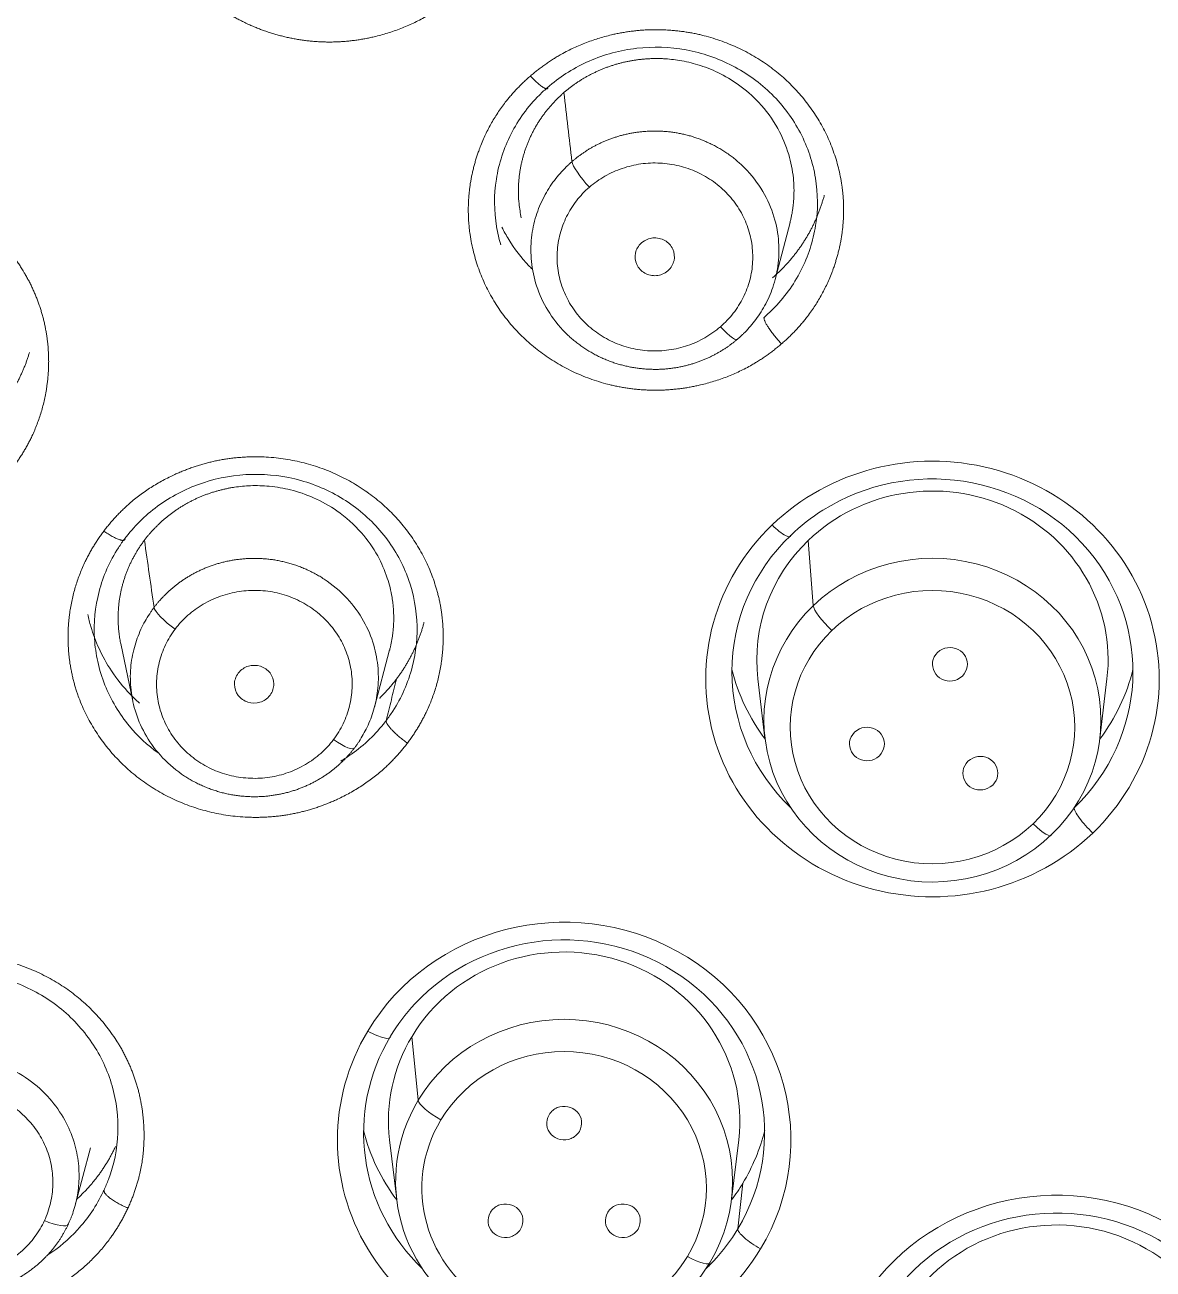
# Model space of a CAD drawing. Extents: x 19821 to 22981, y -91 to 2224.
# Drawn here: x 20715.81 to 20728.72, y 1224.33 to 1238.57 of the extents above; entities that cross this region are included whole.
import ezdxf

# ---------------------------------------------------------------- set-up
doc = ezdxf.new("R2010")
doc.units = 0
doc.header["$LTSCALE"] = 10
doc.header["$MEASUREMENT"] = 0
doc.layers.add('1', color=7, linetype='CONTINUOUS')

msp = doc.modelspace()

# ---------------------------------------------------------------- linework, layer by layer
at = {"layer": '1', "color": 7, "linetype": 'Continuous', "lineweight": 18}
for p, q in [((20724.394, 1235.659), (20724.564, 1236.309)), ((20716.91, 1231.492), (20717.048, 1230.832)), ((20719.813, 1230.765), (20719.985, 1231.418)), ((20724.197, 1231.087), (20724.278, 1230.404)), ((20728.107, 1230.404), (20728.189, 1231.087)), ((20719.985, 1225.811), (20720.067, 1225.128)), ((20723.896, 1225.128), (20723.977, 1225.811)), ((20716.389, 1225.063), (20716.564, 1225.72))]:
    msp.add_line(p, q, dxfattribs=at)
at = {"layer": '1', "color": 7, "linetype": 'Continuous', "lineweight": 13}
for p, q in [((20724.83, 1231.925), (20724.772, 1232.672)), ((20720.312, 1226.265), (20720.241, 1226.996)), ((20723.967, 1224.793), (20724.024, 1225.315))]:
    msp.add_line(p, q, dxfattribs=at)
at = {"layer": '1', "color": 7, "linetype": 'Continuous', "lineweight": 18}
for centre, major_axis, ratio, start_param, end_param in [((20744.931, 1212.861), (62.577, 0), 0.961262, 0, 3.141593), ((20744.931, 1212.247), (-60.5, 0), 0.961262, 4.72417, 7.004197), ((20744.931, 1212.384), (60, 0), 0.961262, 1.582577, 4.712389), ((20744.931, 1212.384), (-59.925, 0), 0.961262, 4.712389, 7.853982), ((20722.27, 1236.797), (-0.196, 0.227), 0.184462, 0.263704, 1.780681), ((20723.768, 1235.198), (0.196, -0.227), 0.184412, 4.922406, 6.42194), ((20726.193, 1231.171), (2.293, 0), 0.961262, 5.497787, 8.431528), ((20726.193, 1231.306), (-2.009, 0), 0.961262, 3.027661, 5.497787), ((20726.193, 1231.171), (2.293, 0), 0.961262, 2.148343, 2.356194), ((20726.193, 1231.171), (2.293, 0), 0.961262, 2.356194, 3.928038), ((20726.193, 1231.306), (-2.009, 0), 0.961262, 5.497787, 6.397166), ((20726.193, 1230.615), (-1.927, 0), 0.961262, 2.356194, 5.497787), ((20717.533, 1231.739), (-0.239, 0.181), 0.22302, 0.220727, 1.737708), ((20726.193, 1230.615), (-1.927, 0), 0.961262, 5.497787, 8.63938), ((20726.193, 1231.724), (2.359, 0), 0.961262, 3.377899, 3.765591), ((20726.193, 1231.724), (2.359, 0), 0.961262, 5.659236, 6.046928), ((20719.343, 1230.475), (0.239, -0.181), 0.22297, 4.879434, 6.378963), ((20721.981, 1225.896), (2.293, 0), 0.961262, 5.759587, 8.693327), ((20721.981, 1226.031), (-2.009, 0), 0.961262, 3.027628, 5.759587), ((20721.981, 1225.896), (2.293, 0), 0.961262, 2.410142, 2.617994), ((20721.981, 1225.339), (-1.927, 0), 0.961262, 2.617994, 5.759587), ((20721.981, 1225.896), (2.293, 0), 0.961262, 2.617994, 3.928047), ((20721.981, 1226.031), (-2.009, 0), 0.961262, 5.759587, 6.397183), ((20721.981, 1225.339), (-1.927, 0), 0.961262, 5.759587, 8.901179), ((20721.981, 1226.449), (2.359, 0), 0.961262, 3.377916, 3.765608), ((20721.981, 1226.449), (2.359, 0), 0.961262, 5.759587, 6.046895), ((20721.981, 1226.449), (2.359, 0), 0.961262, 5.659203, 5.759587), ((20727.611, 1222.771), (2.293, 0), 0.961262, 5.759587, 8.693327), ((20727.611, 1222.907), (-2.009, 0), 0.961262, 3.027628, 5.759587), ((20716.037, 1224.971), (0.272, -0.126), 0.251782, 4.828559, 6.328093), ((20721.981, 1225.896), (2.293, 0), 0.961262, 5.551735, 5.759587), ((20721.981, 1225.896), (2.293, 0), 0.961262, 5.496727, 5.551735)]:
    msp.add_ellipse(centre, major_axis=major_axis, ratio=ratio, start_param=start_param, end_param=end_param, dxfattribs=at)
at = {"layer": '1', "color": 7, "linetype": 'Continuous', "lineweight": 13}
for centre, major_axis, ratio, start_param, end_param in [((20744.931, 1212.541), (61.963, 0), 0.961262, 1.570796, 3.141593), ((20744.931, 1212.247), (59.425, 0), 0.961262, 1.570796, 4.70194), ((20744.931, 1212.247), (57.948, 0), 0.961262, 1.579187, 4.712389), ((20744.931, 1212.291), (57.403, 0), 0.961262, 1.579486, 4.712389), ((20726.193, 1231.086), (2.593, 0), 0.961262, 5.497787, 8.63938), ((20726.193, 1231.086), (2.593, 0), 0.961262, 2.356194, 5.497787), ((20724.359, 1232.931), (-0.208, 0.216), 0.194905, 1.770844, 3.374237), ((20726.193, 1230.535), (-1.627, 0), 0.961262, 2.356194, 5.497787), ((20725.042, 1231.723), (0.208, -0.216), 0.194905, 3.374237, 4.912437), ((20726.193, 1230.535), (-1.627, 0), 0.961262, 5.497787, 8.63938), ((20728.026, 1229.406), (0.208, -0.216), 0.194905, 3.309043, 4.912437), ((20727.343, 1229.511), (-0.208, 0.216), 0.194905, 1.770844, 3.309043), ((20721.981, 1225.81), (2.593, 0), 0.961262, 5.759587, 8.901179), ((20721.981, 1225.81), (2.593, 0), 0.961262, 2.617994, 5.759587), ((20719.736, 1227.139), (-0.257, 0.154), 0.238709, 1.713199, 3.316592), ((20721.981, 1225.259), (-1.627, 0), 0.961262, 2.617994, 5.759587), ((20720.572, 1226.124), (0.257, -0.154), 0.238709, 3.316592, 4.854791), ((20721.981, 1225.259), (-1.627, 0), 0.961262, 5.759587, 8.901179), ((20727.611, 1222.686), (2.593, 0), 0.961262, 5.759587, 8.901179), ((20724.227, 1224.647), (0.257, -0.154), 0.238709, 3.251398, 4.854791), ((20723.391, 1224.559), (-0.257, 0.154), 0.238709, 1.713199, 3.251398)]:
    msp.add_ellipse(centre, major_axis=major_axis, ratio=ratio, start_param=start_param, end_param=end_param, dxfattribs=at)
at = {"layer": '1', "color": 7, "linetype": 'Continuous', "lineweight": 18}
for points, knots in [([(20682.032, 1218.028), (20682.032, 1219.263), (20682.071, 1220.483), (20682.223, 1222.886), (20682.335, 1224.071), (20682.627, 1226.401), (20682.806, 1227.546), (20683.225, 1229.796), (20683.464, 1230.9), (20683.999, 1233.064), (20684.293, 1234.124), (20684.931, 1236.198), (20685.275, 1237.212), (20686.005, 1239.192), (20686.391, 1240.159), (20687.201, 1242.044), (20687.625, 1242.962), (20688.505, 1244.75), (20688.961, 1245.62), (20689.899, 1247.311), (20690.381, 1248.132), (20691.368, 1249.726), (20691.873, 1250.499), (20692.899, 1251.997), (20693.42, 1252.723), (20694.476, 1254.126), (20695.01, 1254.805), (20696.086, 1256.116), (20696.629, 1256.749), (20697.718, 1257.971), (20698.265, 1258.56), (20699.087, 1259.41), (20699.497, 1259.828), (20699.976, 1260.301), (20700.216, 1260.534), (20700.335, 1260.65), (20700.395, 1260.708), (20700.425, 1260.736), (20700.44, 1260.751), (20700.447, 1260.758), (20700.451, 1260.762), (20700.453, 1260.763), (20700.454, 1260.764), (20700.454, 1260.765), (20700.454, 1260.765), (20700.455, 1260.765), (20700.455, 1260.765), (20701.928, 1262.181), (20703.472, 1263.524), (20706.686, 1266.053), (20708.356, 1267.239), (20711.804, 1269.445), (20713.582, 1270.464), (20717.228, 1272.327), (20719.096, 1273.171), (20722.903, 1274.676), (20724.843, 1275.337), (20728.773, 1276.474), (20730.764, 1276.949), (20734.778, 1277.709), (20736.802, 1277.995), (20740.862, 1278.375), (20742.898, 1278.47), (20744.931, 1278.47)], [0, 0, 0, 0, 0.03125, 0.03125, 0.0625, 0.0625, 0.09375, 0.09375, 0.125, 0.125, 0.15625, 0.15625, 0.1875, 0.1875, 0.21875, 0.21875, 0.25, 0.25, 0.28125, 0.28125, 0.3125, 0.3125, 0.34375, 0.34375, 0.375, 0.375, 0.40625, 0.40625, 0.4375, 0.4375, 0.46875, 0.46875, 0.484375, 0.492188, 0.496094, 0.498047, 0.499023, 0.499512, 0.499756, 0.499878, 0.499939, 0.499969, 0.499985, 0.499992, 0.499996, 0.499996, 0.5, 0.5, 0.5625, 0.5625, 0.625, 0.625, 0.6875, 0.6875, 0.75, 0.75, 0.8125, 0.8125, 0.875, 0.875, 0.9375, 0.9375, 1, 1, 1, 1]), ([(20721.796, 1237.859), (20721.802, 1237.864), (20721.943, 1237.985), (20722.263, 1238.184), (20722.808, 1238.331), (20723.38, 1238.312), (20723.92, 1238.128), (20724.377, 1237.796), (20724.709, 1237.347), (20724.884, 1236.823), (20724.886, 1236.272), (20724.772, 1235.922), (20724.689, 1235.76)], [0, 0, 0, 0, 0.004559, 0.1114, 0.222212, 0.333395, 0.444513, 0.555648, 0.666769, 0.777924, 0.889004, 1, 1, 1, 1]), ([(20721.979, 1237.797), (20721.989, 1237.805), (20722.008, 1237.822), (20722.038, 1237.845), (20722.069, 1237.869), (20722.1, 1237.891), (20722.131, 1237.913), (20722.164, 1237.934), (20722.196, 1237.955), (20722.23, 1237.974), (20722.264, 1237.993), (20722.299, 1238.011), (20722.334, 1238.028), (20722.37, 1238.045), (20722.406, 1238.061), (20722.442, 1238.075), (20722.479, 1238.089), (20722.517, 1238.102), (20722.555, 1238.114), (20722.593, 1238.126), (20722.632, 1238.136), (20722.671, 1238.145), (20722.711, 1238.154), (20722.75, 1238.161), (20722.79, 1238.168), (20722.83, 1238.173), (20722.871, 1238.178), (20722.911, 1238.181), (20722.952, 1238.184), (20722.993, 1238.186), (20723.034, 1238.186), (20723.075, 1238.186), (20723.164, 1238.182), (20723.311, 1238.166), (20723.522, 1238.117), (20723.752, 1238.028), (20723.99, 1237.886), (20724.23, 1237.676), (20724.429, 1237.404), (20724.554, 1237.105), (20724.608, 1236.835), (20724.612, 1236.66), (20724.606, 1236.571), (20724.605, 1236.55), (20724.603, 1236.528), (20724.601, 1236.507), (20724.598, 1236.487), (20724.595, 1236.466), (20724.592, 1236.445), (20724.589, 1236.424), (20724.585, 1236.403), (20724.581, 1236.383), (20724.577, 1236.362), (20724.572, 1236.342), (20724.567, 1236.322), (20724.564, 1236.309), (20724.562, 1236.302)], [0, 0, 0, 0, 0.009629, 0.019278, 0.028949, 0.038641, 0.048354, 0.058088, 0.067843, 0.077619, 0.087416, 0.097234, 0.107073, 0.116934, 0.126815, 0.136718, 0.146641, 0.156586, 0.166552, 0.176539, 0.186547, 0.196576, 0.206627, 0.216698, 0.226791, 0.236904, 0.247039, 0.257195, 0.267372, 0.27757, 0.28779, 0.29803, 0.308292, 0.35435, 0.40818, 0.469778, 0.539141, 0.616263, 0.711399, 0.794424, 0.865314, 0.924047, 0.929536, 0.935018, 0.940495, 0.945965, 0.951429, 0.956887, 0.962339, 0.967785, 0.973225, 0.978659, 0.984087, 0.989509, 0.994925, 1, 1, 1, 1]), ([(20721.256, 1236.053), (20721.236, 1236.122), (20721.178, 1236.37), (20721.177, 1236.809), (20721.348, 1237.336), (20721.593, 1237.673), (20721.762, 1237.83), (20721.796, 1237.859)], [0, 0, 0, 0, 0.108319, 0.383201, 0.658301, 0.934095, 1, 1, 1, 1]), ([(20721.491, 1236.363), (20721.48, 1236.416), (20721.459, 1236.545), (20721.456, 1236.682), (20721.461, 1236.772), (20721.463, 1236.793), (20721.465, 1236.814), (20721.467, 1236.835), (20721.47, 1236.856), (20721.473, 1236.877), (20721.476, 1236.897), (20721.479, 1236.918), (20721.483, 1236.939), (20721.487, 1236.959), (20721.491, 1236.98), (20721.496, 1237), (20721.501, 1237.021), (20721.506, 1237.041), (20721.511, 1237.061), (20721.517, 1237.081), (20721.523, 1237.101), (20721.529, 1237.121), (20721.536, 1237.141), (20721.543, 1237.161), (20721.55, 1237.18), (20721.557, 1237.2), (20721.565, 1237.219), (20721.573, 1237.238), (20721.581, 1237.257), (20721.589, 1237.276), (20721.598, 1237.295), (20721.607, 1237.314), (20721.616, 1237.332), (20721.625, 1237.35), (20721.635, 1237.369), (20721.645, 1237.387), (20721.655, 1237.405), (20721.666, 1237.423), (20721.676, 1237.44), (20721.687, 1237.458), (20721.698, 1237.475), (20721.709, 1237.492), (20721.721, 1237.509), (20721.733, 1237.526), (20721.745, 1237.543), (20721.757, 1237.559), (20721.769, 1237.575), (20721.782, 1237.591), (20721.795, 1237.607), (20721.808, 1237.623), (20721.821, 1237.639), (20721.835, 1237.654), (20721.848, 1237.669), (20721.862, 1237.684), (20721.876, 1237.699), (20721.89, 1237.714), (20721.905, 1237.728), (20721.919, 1237.742), (20721.934, 1237.756), (20721.949, 1237.77), (20721.964, 1237.783), (20721.974, 1237.792), (20721.979, 1237.797)], [0, 0, 0, 0, 0.103019, 0.246619, 0.26003, 0.273425, 0.286806, 0.300172, 0.313523, 0.326859, 0.34018, 0.353487, 0.366779, 0.380056, 0.393318, 0.406566, 0.419799, 0.433017, 0.44622, 0.459408, 0.472582, 0.485741, 0.498885, 0.512014, 0.525129, 0.538229, 0.551314, 0.564384, 0.57744, 0.59048, 0.603506, 0.616518, 0.629514, 0.642496, 0.655463, 0.668415, 0.681353, 0.694275, 0.707183, 0.720077, 0.732955, 0.745819, 0.758668, 0.771502, 0.784322, 0.797126, 0.809917, 0.822692, 0.835452, 0.848198, 0.860929, 0.873646, 0.886348, 0.899034, 0.911707, 0.924364, 0.937007, 0.949635, 0.962248, 0.974847, 0.987431, 1, 1, 1, 1]), ([(20723.968, 1234.979), (20723.973, 1234.983), (20723.982, 1234.991), (20723.995, 1235.003), (20724.008, 1235.015), (20724.021, 1235.027), (20724.074, 1235.078), (20724.166, 1235.182), (20724.282, 1235.358), (20724.376, 1235.57), (20724.434, 1235.816), (20724.444, 1236.091), (20724.39, 1236.384), (20724.261, 1236.678), (20724.112, 1236.87), (20724.001, 1236.977), (20723.958, 1237.015), (20723.913, 1237.052), (20723.867, 1237.086), (20723.82, 1237.118), (20723.773, 1237.148), (20723.724, 1237.176), (20723.676, 1237.202), (20723.626, 1237.225), (20723.576, 1237.247), (20723.526, 1237.267), (20723.475, 1237.284), (20723.425, 1237.3), (20723.374, 1237.313), (20723.324, 1237.325), (20723.273, 1237.335), (20723.223, 1237.343), (20723.173, 1237.349), (20723.123, 1237.353), (20723.074, 1237.356), (20723.025, 1237.357), (20722.977, 1237.356), (20722.929, 1237.354), (20722.882, 1237.35), (20722.836, 1237.345), (20722.79, 1237.339), (20722.745, 1237.331), (20722.701, 1237.322), (20722.658, 1237.312), (20722.616, 1237.301), (20722.574, 1237.288), (20722.534, 1237.275), (20722.494, 1237.26), (20722.455, 1237.245), (20722.418, 1237.228), (20722.381, 1237.211), (20722.345, 1237.193), (20722.311, 1237.175), (20722.277, 1237.156), (20722.245, 1237.136), (20722.213, 1237.115), (20722.182, 1237.094), (20722.153, 1237.073), (20722.124, 1237.051), (20722.097, 1237.029), (20722.079, 1237.014), (20722.07, 1237.007)], [0, 0, 0, 0, 0.004261, 0.008394, 0.012398, 0.016275, 0.020023, 0.063384, 0.111848, 0.165412, 0.224073, 0.287827, 0.356671, 0.430601, 0.509612, 0.522989, 0.536245, 0.54938, 0.562395, 0.575289, 0.588062, 0.600715, 0.613247, 0.625658, 0.637949, 0.650118, 0.662167, 0.674096, 0.685904, 0.697591, 0.709157, 0.720602, 0.731927, 0.743131, 0.754215, 0.765177, 0.776019, 0.78674, 0.797341, 0.80782, 0.818179, 0.828417, 0.838535, 0.848532, 0.858408, 0.868163, 0.877797, 0.887311, 0.896704, 0.905976, 0.915128, 0.924158, 0.933068, 0.941857, 0.950526, 0.959073, 0.9675, 0.975806, 0.983992, 0.992056, 1, 1, 1, 1]), ([(20722.07, 1237.007), (20722.066, 1237.003), (20722.057, 1236.995), (20722.044, 1236.984), (20722.032, 1236.972), (20722.019, 1236.96), (20721.96, 1236.903), (20721.862, 1236.791), (20721.742, 1236.602), (20721.651, 1236.381), (20721.599, 1236.131), (20721.598, 1235.858), (20721.657, 1235.575), (20721.786, 1235.294), (20721.93, 1235.111), (20722.037, 1235.008), (20722.08, 1234.97), (20722.125, 1234.934), (20722.171, 1234.9), (20722.217, 1234.867), (20722.265, 1234.838), (20722.313, 1234.81), (20722.362, 1234.784), (20722.411, 1234.76), (20722.461, 1234.739), (20722.511, 1234.719), (20722.562, 1234.701), (20722.612, 1234.686), (20722.663, 1234.672), (20722.713, 1234.661), (20722.764, 1234.651), (20722.814, 1234.643), (20722.864, 1234.637), (20722.914, 1234.632), (20722.963, 1234.63), (20723.012, 1234.629), (20723.06, 1234.629), (20723.108, 1234.631), (20723.155, 1234.635), (20723.201, 1234.64), (20723.247, 1234.646), (20723.292, 1234.654), (20723.336, 1234.663), (20723.379, 1234.673), (20723.422, 1234.685), (20723.463, 1234.697), (20723.504, 1234.711), (20723.543, 1234.725), (20723.582, 1234.74), (20723.62, 1234.757), (20723.656, 1234.774), (20723.692, 1234.792), (20723.727, 1234.81), (20723.76, 1234.83), (20723.793, 1234.849), (20723.825, 1234.87), (20723.855, 1234.891), (20723.885, 1234.912), (20723.914, 1234.934), (20723.941, 1234.956), (20723.959, 1234.971), (20723.968, 1234.979)], [0, 0, 0, 0, 0.003868, 0.007805, 0.01181, 0.015885, 0.020029, 0.06745, 0.118813, 0.174115, 0.233353, 0.296526, 0.36363, 0.434662, 0.50962, 0.522975, 0.53621, 0.549326, 0.562321, 0.575197, 0.587953, 0.600589, 0.613106, 0.625503, 0.637779, 0.649937, 0.661974, 0.673892, 0.68569, 0.697368, 0.708926, 0.720365, 0.731684, 0.742883, 0.753963, 0.764922, 0.775762, 0.786482, 0.797083, 0.807563, 0.817924, 0.828166, 0.838287, 0.848289, 0.858171, 0.867933, 0.877576, 0.887098, 0.896502, 0.905785, 0.914948, 0.923992, 0.932917, 0.941721, 0.950406, 0.958971, 0.967416, 0.975742, 0.983947, 0.992034, 1, 1, 1, 1]), ([(20724.363, 1235.676), (20724.373, 1235.685), (20724.394, 1235.703), (20724.425, 1235.732), (20724.455, 1235.761), (20724.485, 1235.791), (20724.514, 1235.821), (20724.542, 1235.852), (20724.57, 1235.884), (20724.597, 1235.917), (20724.624, 1235.95), (20724.649, 1235.984), (20724.674, 1236.018), (20724.698, 1236.053), (20724.722, 1236.089), (20724.744, 1236.125), (20724.766, 1236.161), (20724.787, 1236.199), (20724.807, 1236.236), (20724.827, 1236.275), (20724.845, 1236.313), (20724.863, 1236.353), (20724.88, 1236.392), (20724.895, 1236.432), (20724.91, 1236.473), (20724.924, 1236.514), (20724.937, 1236.555), (20724.948, 1236.591), (20724.954, 1236.614), (20724.956, 1236.623)], [0, 0, 0, 0, 0.036529, 0.073139, 0.109831, 0.146605, 0.18346, 0.220397, 0.257415, 0.294515, 0.331696, 0.368959, 0.406304, 0.44373, 0.481237, 0.518826, 0.556497, 0.594249, 0.632082, 0.669997, 0.707993, 0.746071, 0.78423, 0.82247, 0.860792, 0.899196, 0.93768, 0.976246, 1, 1, 1, 1]), ([(20721.269, 1236.255), (20721.293, 1236.207), (20721.381, 1236.051), (20721.501, 1235.894), (20721.6, 1235.791), (20721.612, 1235.779)], [0, 0, 0, 0, 0.272396, 0.916303, 1, 1, 1, 1]), ([(20715.565, 1234.227), (20715.573, 1234.239), (20715.59, 1234.261), (20715.614, 1234.295), (20715.637, 1234.329), (20715.66, 1234.364), (20715.681, 1234.4), (20715.702, 1234.436), (20715.723, 1234.473), (20715.742, 1234.51), (20715.761, 1234.548), (20715.778, 1234.586), (20715.795, 1234.624), (20715.812, 1234.664), (20715.827, 1234.703), (20715.841, 1234.743), (20715.854, 1234.782), (20715.862, 1234.808), (20715.866, 1234.821)], [0, 0, 0, 0, 0.061707, 0.123556, 0.185547, 0.247681, 0.309956, 0.372374, 0.434934, 0.497636, 0.56048, 0.623467, 0.686595, 0.749865, 0.813278, 0.876832, 0.940528, 1, 1, 1, 1]), ([(20716.959, 1232.696), (20716.964, 1232.702), (20717.076, 1232.848), (20717.346, 1233.107), (20717.847, 1233.359), (20718.411, 1233.455), (20718.979, 1233.384), (20719.498, 1233.15), (20719.92, 1232.777), (20720.204, 1232.299), (20720.325, 1231.761), (20720.289, 1231.396), (20720.243, 1231.22)], [0, 0, 0, 0, 0.004559, 0.1114, 0.222212, 0.333395, 0.444513, 0.555648, 0.666769, 0.777924, 0.889004, 1, 1, 1, 1]), ([(20717.181, 1232.674), (20717.189, 1232.684), (20717.204, 1232.704), (20717.228, 1232.734), (20717.253, 1232.762), (20717.278, 1232.791), (20717.305, 1232.818), (20717.332, 1232.845), (20717.359, 1232.872), (20717.388, 1232.898), (20717.417, 1232.923), (20717.447, 1232.948), (20717.478, 1232.972), (20717.509, 1232.995), (20717.541, 1233.017), (20717.574, 1233.039), (20717.607, 1233.06), (20717.641, 1233.081), (20717.676, 1233.1), (20717.711, 1233.119), (20717.746, 1233.137), (20717.782, 1233.154), (20717.819, 1233.17), (20717.856, 1233.185), (20717.894, 1233.199), (20717.932, 1233.213), (20717.971, 1233.225), (20718.01, 1233.237), (20718.049, 1233.247), (20718.089, 1233.257), (20718.129, 1233.266), (20718.169, 1233.274), (20718.257, 1233.288), (20718.404, 1233.302), (20718.62, 1233.296), (20718.865, 1233.254), (20719.129, 1233.164), (20719.409, 1233.006), (20719.662, 1232.78), (20719.85, 1232.512), (20719.96, 1232.258), (20720.002, 1232.089), (20720.016, 1232), (20720.019, 1231.979), (20720.022, 1231.958), (20720.024, 1231.937), (20720.026, 1231.916), (20720.028, 1231.895), (20720.029, 1231.874), (20720.03, 1231.853), (20720.031, 1231.832), (20720.032, 1231.811), (20720.032, 1231.79), (20720.032, 1231.769), (20720.032, 1231.748), (20720.031, 1231.727), (20720.03, 1231.707), (20720.029, 1231.686), (20720.027, 1231.665), (20720.025, 1231.644), (20720.023, 1231.624), (20720.021, 1231.603), (20720.018, 1231.583), (20720.015, 1231.562), (20720.012, 1231.542), (20720.008, 1231.521), (20720.004, 1231.501), (20720, 1231.481), (20719.996, 1231.461), (20719.991, 1231.441), (20719.987, 1231.424), (20719.984, 1231.414), (20719.984, 1231.411)], [0, 0, 0, 0, 0.008888, 0.017795, 0.026721, 0.035667, 0.044632, 0.053617, 0.062622, 0.071645, 0.080688, 0.089751, 0.098833, 0.107935, 0.117056, 0.126196, 0.135356, 0.144535, 0.153734, 0.162953, 0.17219, 0.181448, 0.190725, 0.200021, 0.209337, 0.218672, 0.228027, 0.237401, 0.246795, 0.256209, 0.265642, 0.275094, 0.284566, 0.327079, 0.376767, 0.433624, 0.497648, 0.568835, 0.65665, 0.733285, 0.798719, 0.852933, 0.857999, 0.863059, 0.868114, 0.873163, 0.878207, 0.883245, 0.888278, 0.893305, 0.898326, 0.903342, 0.908352, 0.913356, 0.918355, 0.923349, 0.928337, 0.933319, 0.938295, 0.943266, 0.948232, 0.953192, 0.958146, 0.963094, 0.968038, 0.972975, 0.977907, 0.982833, 0.987754, 0.992669, 0.997578, 1, 1, 1, 1]), ([(20716.647, 1231.285), (20716.628, 1231.371), (20716.59, 1231.639), (20716.634, 1232.094), (20716.801, 1232.473), (20716.933, 1232.661), (20716.959, 1232.696)], [0, 0, 0, 0, 0.177915, 0.544575, 0.91216, 1, 1, 1, 1]), ([(20716.911, 1231.486), (20716.907, 1231.506), (20716.902, 1231.534), (20716.896, 1231.568), (20716.893, 1231.589), (20716.891, 1231.61), (20716.888, 1231.631), (20716.886, 1231.652), (20716.884, 1231.673), (20716.883, 1231.694), (20716.882, 1231.715), (20716.881, 1231.736), (20716.88, 1231.757), (20716.88, 1231.778), (20716.88, 1231.799), (20716.881, 1231.82), (20716.881, 1231.84), (20716.882, 1231.861), (20716.884, 1231.882), (20716.885, 1231.903), (20716.887, 1231.923), (20716.889, 1231.944), (20716.891, 1231.965), (20716.894, 1231.985), (20716.897, 1232.006), (20716.901, 1232.026), (20716.904, 1232.047), (20716.908, 1232.067), (20716.912, 1232.087), (20716.917, 1232.107), (20716.921, 1232.127), (20716.926, 1232.147), (20716.931, 1232.167), (20716.937, 1232.187), (20716.943, 1232.206), (20716.949, 1232.226), (20716.955, 1232.246), (20716.962, 1232.265), (20716.969, 1232.284), (20716.976, 1232.303), (20716.983, 1232.322), (20716.991, 1232.341), (20716.999, 1232.36), (20717.007, 1232.379), (20717.015, 1232.397), (20717.024, 1232.416), (20717.033, 1232.434), (20717.042, 1232.452), (20717.051, 1232.47), (20717.061, 1232.488), (20717.071, 1232.506), (20717.081, 1232.523), (20717.091, 1232.541), (20717.101, 1232.558), (20717.112, 1232.575), (20717.123, 1232.592), (20717.134, 1232.609), (20717.146, 1232.625), (20717.157, 1232.642), (20717.169, 1232.658), (20717.177, 1232.669), (20717.181, 1232.674)], [0, 0, 0, 0, 0.04952, 0.066439, 0.083339, 0.10022, 0.117083, 0.133926, 0.150752, 0.167558, 0.184346, 0.201116, 0.217866, 0.234598, 0.251312, 0.268006, 0.284683, 0.30134, 0.317979, 0.334599, 0.3512, 0.367783, 0.384348, 0.400893, 0.41742, 0.433929, 0.450418, 0.466889, 0.483342, 0.499776, 0.516191, 0.532588, 0.548966, 0.565325, 0.581666, 0.597988, 0.614292, 0.630577, 0.646843, 0.663091, 0.67932, 0.695531, 0.711723, 0.727896, 0.744051, 0.760187, 0.776305, 0.792404, 0.808484, 0.824546, 0.840589, 0.856614, 0.87262, 0.888607, 0.904576, 0.920527, 0.936459, 0.952372, 0.968266, 0.984142, 1, 1, 1, 1]), ([(20719.586, 1230.3), (20719.589, 1230.305), (20719.597, 1230.315), (20719.607, 1230.329), (20719.617, 1230.344), (20719.627, 1230.357), (20719.667, 1230.419), (20719.735, 1230.539), (20719.81, 1230.734), (20719.856, 1230.96), (20719.861, 1231.213), (20719.811, 1231.483), (20719.695, 1231.759), (20719.505, 1232.021), (20719.317, 1232.179), (20719.186, 1232.261), (20719.135, 1232.29), (20719.083, 1232.317), (20719.031, 1232.341), (20718.979, 1232.363), (20718.926, 1232.383), (20718.872, 1232.401), (20718.819, 1232.416), (20718.765, 1232.429), (20718.712, 1232.441), (20718.659, 1232.45), (20718.605, 1232.457), (20718.553, 1232.462), (20718.5, 1232.465), (20718.448, 1232.466), (20718.397, 1232.466), (20718.346, 1232.463), (20718.295, 1232.459), (20718.246, 1232.454), (20718.197, 1232.446), (20718.149, 1232.438), (20718.102, 1232.427), (20718.056, 1232.416), (20718.011, 1232.403), (20717.966, 1232.389), (20717.923, 1232.373), (20717.881, 1232.357), (20717.84, 1232.339), (20717.8, 1232.32), (20717.761, 1232.301), (20717.723, 1232.28), (20717.686, 1232.259), (20717.651, 1232.237), (20717.616, 1232.214), (20717.583, 1232.191), (20717.551, 1232.167), (20717.52, 1232.142), (20717.49, 1232.117), (20717.461, 1232.091), (20717.434, 1232.065), (20717.407, 1232.039), (20717.382, 1232.013), (20717.357, 1231.986), (20717.334, 1231.959), (20717.312, 1231.932), (20717.298, 1231.913), (20717.291, 1231.904)], [0, 0, 0, 0, 0.004261, 0.008394, 0.012398, 0.016275, 0.020023, 0.063382, 0.111845, 0.165408, 0.224069, 0.287823, 0.356668, 0.430599, 0.509612, 0.522989, 0.536244, 0.54938, 0.562394, 0.575288, 0.588061, 0.600714, 0.613245, 0.625657, 0.637947, 0.650117, 0.662166, 0.674094, 0.685902, 0.697588, 0.709155, 0.7206, 0.731925, 0.743129, 0.754212, 0.765175, 0.776017, 0.786738, 0.797338, 0.807818, 0.818177, 0.828415, 0.838533, 0.848529, 0.858405, 0.868161, 0.877795, 0.887309, 0.896702, 0.905974, 0.915126, 0.924157, 0.933067, 0.941856, 0.950525, 0.959072, 0.967499, 0.975806, 0.983991, 0.992056, 1, 1, 1, 1]), ([(20717.291, 1231.904), (20717.287, 1231.9), (20717.281, 1231.891), (20717.271, 1231.877), (20717.261, 1231.863), (20717.251, 1231.848), (20717.206, 1231.782), (20717.134, 1231.651), (20717.058, 1231.443), (20717.016, 1231.208), (20717.02, 1230.953), (20717.077, 1230.687), (20717.197, 1230.421), (20717.384, 1230.173), (20717.564, 1230.022), (20717.69, 1229.943), (20717.741, 1229.914), (20717.793, 1229.888), (20717.845, 1229.863), (20717.897, 1229.841), (20717.95, 1229.822), (20718.003, 1229.804), (20718.057, 1229.788), (20718.11, 1229.775), (20718.164, 1229.764), (20718.217, 1229.755), (20718.27, 1229.748), (20718.323, 1229.743), (20718.375, 1229.74), (20718.427, 1229.738), (20718.479, 1229.739), (20718.53, 1229.741), (20718.58, 1229.745), (20718.629, 1229.751), (20718.678, 1229.758), (20718.726, 1229.767), (20718.773, 1229.777), (20718.819, 1229.788), (20718.865, 1229.801), (20718.909, 1229.815), (20718.952, 1229.831), (20718.994, 1229.847), (20719.036, 1229.865), (20719.076, 1229.884), (20719.115, 1229.903), (20719.153, 1229.924), (20719.189, 1229.945), (20719.225, 1229.967), (20719.259, 1229.99), (20719.293, 1230.013), (20719.325, 1230.037), (20719.356, 1230.062), (20719.386, 1230.087), (20719.415, 1230.113), (20719.442, 1230.139), (20719.469, 1230.165), (20719.494, 1230.192), (20719.519, 1230.218), (20719.542, 1230.245), (20719.564, 1230.273), (20719.579, 1230.291), (20719.586, 1230.3)], [0, 0, 0, 0, 0.003868, 0.007805, 0.01181, 0.015885, 0.020029, 0.067453, 0.118817, 0.17412, 0.233359, 0.296531, 0.363634, 0.434665, 0.50962, 0.522975, 0.536211, 0.549327, 0.562323, 0.575199, 0.587955, 0.600592, 0.613109, 0.625506, 0.637783, 0.64994, 0.661978, 0.673896, 0.685694, 0.697372, 0.708931, 0.72037, 0.731689, 0.742888, 0.753967, 0.764927, 0.775767, 0.786487, 0.797088, 0.807568, 0.817929, 0.82817, 0.838292, 0.848293, 0.858175, 0.867937, 0.87758, 0.887103, 0.896505, 0.905789, 0.914952, 0.923996, 0.932919, 0.941724, 0.950408, 0.958973, 0.967418, 0.975743, 0.983948, 0.992034, 1, 1, 1, 1]), ([(20716.534, 1231.825), (20716.543, 1231.778), (20716.576, 1231.647), (20716.658, 1231.426), (20716.804, 1231.163), (20716.969, 1230.957), (20717.086, 1230.844), (20717.123, 1230.811)], [0, 0, 0, 0, 0.121849, 0.341705, 0.593941, 0.878544, 1, 1, 1, 1]), ([(20720.063, 1231.085), (20720.071, 1231.096), (20720.088, 1231.118), (20720.112, 1231.152), (20720.135, 1231.187), (20720.158, 1231.222), (20720.179, 1231.258), (20720.2, 1231.294), (20720.221, 1231.331), (20720.24, 1231.368), (20720.259, 1231.405), (20720.276, 1231.444), (20720.293, 1231.482), (20720.309, 1231.521), (20720.325, 1231.561), (20720.339, 1231.601), (20720.352, 1231.641), (20720.365, 1231.681), (20720.373, 1231.712), (20720.378, 1231.729), (20720.379, 1231.732)], [0, 0, 0, 0, 0.056963, 0.114053, 0.17127, 0.228614, 0.286086, 0.343685, 0.401411, 0.459264, 0.517244, 0.575352, 0.633586, 0.691948, 0.750437, 0.809053, 0.867796, 0.926666, 0.985663, 1, 1, 1, 1]), ([(20719.871, 1230.867), (20719.871, 1230.867), (20719.877, 1230.873), (20719.888, 1230.884), (20719.904, 1230.9), (20719.919, 1230.916), (20719.935, 1230.932), (20719.95, 1230.949), (20719.965, 1230.965), (20719.979, 1230.982), (20719.994, 1230.999), (20720.008, 1231.016), (20720.022, 1231.033), (20720.036, 1231.05), (20720.05, 1231.067), (20720.059, 1231.079), (20720.063, 1231.085)], [0, 0, 0, 0, 0.006232, 0.083218, 0.160114, 0.23692, 0.313635, 0.390259, 0.466794, 0.543237, 0.619591, 0.695854, 0.772026, 0.848108, 0.924099, 1, 1, 1, 1]), ([(20713.345, 1226.679), (20713.348, 1226.686), (20713.426, 1226.851), (20713.635, 1227.158), (20714.07, 1227.505), (20714.601, 1227.712), (20715.172, 1227.755), (20715.731, 1227.631), (20716.224, 1227.35), (20716.605, 1226.939), (20716.84, 1226.437), (20716.906, 1225.889), (20716.825, 1225.485), (20716.737, 1225.276), (20716.719, 1225.236)], [0, 0, 0, 0, 0.004006, 0.097881, 0.195244, 0.292934, 0.390567, 0.488215, 0.58585, 0.683515, 0.781115, 0.878793, 0.976719, 1, 1, 1, 1]), ([(20716.311, 1224.848), (20716.313, 1224.853), (20716.318, 1224.864), (20716.326, 1224.881), (20716.332, 1224.897), (20716.339, 1224.912), (20716.365, 1224.98), (20716.406, 1225.111), (20716.437, 1225.317), (20716.433, 1225.548), (20716.382, 1225.795), (20716.275, 1226.05), (20716.102, 1226.296), (20715.86, 1226.515), (20715.642, 1226.632), (20715.496, 1226.686), (20715.44, 1226.704), (20715.384, 1226.72), (20715.327, 1226.734), (20715.271, 1226.745), (20715.215, 1226.753), (20715.159, 1226.76), (20715.103, 1226.764), (20715.048, 1226.767), (20714.993, 1226.767), (20714.939, 1226.765), (20714.886, 1226.761), (20714.833, 1226.756), (20714.781, 1226.748), (20714.73, 1226.739), (20714.68, 1226.728), (20714.63, 1226.716), (20714.582, 1226.702), (20714.535, 1226.687), (20714.489, 1226.67), (20714.444, 1226.652), (20714.4, 1226.632), (20714.357, 1226.612), (20714.316, 1226.59), (20714.276, 1226.567), (20714.237, 1226.543), (20714.199, 1226.519), (20714.162, 1226.493), (20714.127, 1226.467), (20714.093, 1226.44), (20714.061, 1226.413), (20714.03, 1226.384), (20714, 1226.356), (20713.971, 1226.326), (20713.943, 1226.297), (20713.917, 1226.267), (20713.892, 1226.237), (20713.868, 1226.206), (20713.846, 1226.175), (20713.824, 1226.145), (20713.804, 1226.114), (20713.785, 1226.083), (20713.767, 1226.051), (20713.75, 1226.02), (20713.734, 1225.989), (20713.724, 1225.969), (20713.72, 1225.958)], [0, 0, 0, 0, 0.004261, 0.008394, 0.012398, 0.016275, 0.020023, 0.063382, 0.111845, 0.165408, 0.224069, 0.287823, 0.356668, 0.430599, 0.509612, 0.522989, 0.536244, 0.54938, 0.562394, 0.575288, 0.588061, 0.600714, 0.613245, 0.625657, 0.637947, 0.650117, 0.662166, 0.674094, 0.685902, 0.697589, 0.709155, 0.7206, 0.731925, 0.743129, 0.754212, 0.765175, 0.776017, 0.786738, 0.797338, 0.807818, 0.818177, 0.828415, 0.838533, 0.848529, 0.858405, 0.868161, 0.877795, 0.887309, 0.896702, 0.905974, 0.915126, 0.924157, 0.933067, 0.941856, 0.950525, 0.959072, 0.967499, 0.975806, 0.983991, 0.992056, 1, 1, 1, 1]), ([(20713.72, 1225.958), (20713.717, 1225.953), (20713.713, 1225.943), (20713.706, 1225.928), (20713.699, 1225.912), (20713.692, 1225.895), (20713.663, 1225.821), (20713.62, 1225.68), (20713.592, 1225.461), (20713.602, 1225.223), (20713.66, 1224.974), (20713.774, 1224.725), (20713.948, 1224.489), (20714.185, 1224.283), (20714.394, 1224.172), (20714.535, 1224.12), (20714.59, 1224.102), (20714.646, 1224.086), (20714.703, 1224.073), (20714.759, 1224.062), (20714.815, 1224.053), (20714.871, 1224.046), (20714.926, 1224.042), (20714.981, 1224.04), (20715.036, 1224.039), (20715.09, 1224.041), (20715.144, 1224.045), (20715.196, 1224.05), (20715.248, 1224.058), (20715.3, 1224.067), (20715.35, 1224.078), (20715.399, 1224.09), (20715.447, 1224.104), (20715.495, 1224.119), (20715.541, 1224.136), (20715.586, 1224.154), (20715.63, 1224.173), (20715.672, 1224.194), (20715.714, 1224.216), (20715.754, 1224.238), (20715.793, 1224.262), (20715.831, 1224.287), (20715.867, 1224.312), (20715.902, 1224.338), (20715.936, 1224.365), (20715.969, 1224.393), (20716, 1224.421), (20716.03, 1224.45), (20716.059, 1224.479), (20716.087, 1224.509), (20716.113, 1224.539), (20716.138, 1224.569), (20716.162, 1224.6), (20716.184, 1224.63), (20716.206, 1224.661), (20716.226, 1224.692), (20716.245, 1224.723), (20716.263, 1224.755), (20716.28, 1224.786), (20716.296, 1224.817), (20716.306, 1224.838), (20716.311, 1224.848)], [0, 0, 0, 0, 0.003868, 0.007805, 0.01181, 0.015885, 0.020029, 0.067453, 0.118817, 0.17412, 0.233359, 0.296531, 0.363634, 0.434665, 0.50962, 0.522975, 0.536211, 0.549327, 0.562323, 0.575199, 0.587955, 0.600592, 0.613109, 0.625506, 0.637783, 0.64994, 0.661978, 0.673896, 0.685694, 0.697372, 0.708931, 0.72037, 0.731689, 0.742888, 0.753967, 0.764927, 0.775767, 0.786487, 0.797088, 0.807568, 0.817929, 0.82817, 0.838292, 0.848293, 0.858175, 0.867937, 0.87758, 0.887103, 0.896505, 0.905789, 0.914952, 0.923996, 0.932919, 0.941724, 0.950408, 0.958973, 0.967418, 0.975743, 0.983948, 0.992034, 1, 1, 1, 1]), ([(20716.409, 1225.134), (20716.411, 1225.136), (20716.419, 1225.144), (20716.433, 1225.157), (20716.45, 1225.173), (20716.466, 1225.189), (20716.482, 1225.205), (20716.498, 1225.221), (20716.514, 1225.238), (20716.529, 1225.255), (20716.545, 1225.272), (20716.56, 1225.289), (20716.575, 1225.306), (20716.589, 1225.323), (20716.603, 1225.341), (20716.618, 1225.358), (20716.631, 1225.376), (20716.645, 1225.394), (20716.659, 1225.412), (20716.672, 1225.43), (20716.685, 1225.448), (20716.697, 1225.467), (20716.71, 1225.485), (20716.722, 1225.504), (20716.734, 1225.523), (20716.746, 1225.541), (20716.757, 1225.56), (20716.769, 1225.579), (20716.78, 1225.599), (20716.79, 1225.618), (20716.801, 1225.637), (20716.811, 1225.657), (20716.821, 1225.676), (20716.831, 1225.696), (20716.841, 1225.716), (20716.847, 1225.729), (20716.85, 1225.735)], [0, 0, 0, 0, 0.01394, 0.044379, 0.074783, 0.105153, 0.135487, 0.165787, 0.196052, 0.226282, 0.256477, 0.286637, 0.316762, 0.346852, 0.376907, 0.406928, 0.436913, 0.466864, 0.496779, 0.52666, 0.556506, 0.586317, 0.616093, 0.645834, 0.67554, 0.705211, 0.734847, 0.764448, 0.794015, 0.823546, 0.853042, 0.882504, 0.91193, 0.941322, 0.970678, 1, 1, 1, 1])]:
    msp.add_open_spline(points, degree=3, knots=knots, dxfattribs=at)
at = {"layer": '1', "color": 7, "linetype": 'Continuous', "lineweight": 13}
for points, degree, knots in [([(20720.735, 1238.905), (20720.418, 1238.63), (20719.82, 1238.428), (20719.4, 1238.367), (20718.979, 1238.388), (20718.568, 1238.488), (20718.377, 1238.575), (20717.991, 1238.751), (20717.414, 1239.367), (20717.272, 1239.758), (20717.202, 1239.949), (20717.143, 1240.351), (20717.166, 1240.755), (20717.22, 1240.954), (20717.273, 1241.149), (20717.545, 1241.698), (20717.862, 1241.972)], 2, [0, 0, 0, 0.125, 0.1875, 0.25, 0.3125, 0.375, 0.375, 0.5, 0.625, 0.625, 0.6875, 0.75, 0.8125, 0.8125, 0.875, 1, 1, 1]), ([(20721.595, 1237.986), (20721.913, 1238.261), (20722.511, 1238.464), (20722.931, 1238.524), (20723.143, 1238.513), (20723.568, 1238.492), (20724.341, 1238.138), (20724.912, 1237.527), (20725.197, 1236.752), (20725.174, 1236.344), (20725.163, 1236.143), (20725.11, 1235.945), (20725.058, 1235.749), (20724.786, 1235.196), (20724.467, 1234.921)], 2, [0, 0, 0, 0.125, 0.1875, 0.25, 0.25, 0.375, 0.5, 0.625, 0.75, 0.75, 0.8125, 0.8125, 0.875, 1, 1, 1]), ([(20724.467, 1234.921), (20724.149, 1234.646), (20723.551, 1234.443), (20723.131, 1234.383), (20722.92, 1234.393), (20722.494, 1234.414), (20721.721, 1234.769), (20721.15, 1235.379), (20720.866, 1236.155), (20720.888, 1236.563), (20720.899, 1236.764), (20720.952, 1236.962), (20721.004, 1237.158), (20721.276, 1237.711), (20721.595, 1237.986)], 2, [0, 0, 0, 0.125, 0.1875, 0.25, 0.25, 0.375, 0.5, 0.625, 0.75, 0.75, 0.8125, 0.8125, 0.875, 1, 1, 1]), ([(20722.27, 1236.714), (20722.325, 1236.761), (20722.384, 1236.803), (20722.51, 1236.875), (20722.577, 1236.905), (20722.715, 1236.952), (20722.786, 1236.969), (20722.931, 1236.99), (20723.005, 1236.993), (20723.151, 1236.985), (20723.224, 1236.975), (20723.366, 1236.94), (20723.435, 1236.916), (20723.567, 1236.855), (20723.63, 1236.819), (20723.747, 1236.735), (20723.802, 1236.687), (20723.9, 1236.582), (20723.943, 1236.525), (20724.018, 1236.404), (20724.049, 1236.34), (20724.098, 1236.208), (20724.116, 1236.139), (20724.137, 1236), (20724.14, 1235.929), (20724.133, 1235.788), (20724.122, 1235.719), (20724.086, 1235.582), (20724.061, 1235.516), (20723.997, 1235.388), (20723.959, 1235.328), (20723.872, 1235.215), (20723.822, 1235.163), (20723.768, 1235.116)], 3, [0, 0, 0, 0, 0.0625, 0.0625, 0.125, 0.125, 0.1875, 0.1875, 0.25, 0.25, 0.3125, 0.3125, 0.375, 0.375, 0.4375, 0.4375, 0.5, 0.5, 0.5625, 0.5625, 0.625, 0.625, 0.6875, 0.6875, 0.75, 0.75, 0.8125, 0.8125, 0.875, 0.875, 0.9375, 0.9375, 1, 1, 1, 1]), ([(20712.203, 1235.931), (20712.454, 1236.263), (20712.995, 1236.581), (20713.392, 1236.723), (20713.809, 1236.787), (20714.232, 1236.772), (20714.438, 1236.725), (20714.854, 1236.63), (20715.551, 1236.142), (20715.774, 1235.789), (20715.884, 1235.615), (20716.029, 1235.234), (20716.093, 1234.834), (20716.084, 1234.629), (20716.074, 1234.427), (20715.927, 1233.836), (20715.676, 1233.505)], 2, [0, 0, 0, 0.125, 0.1875, 0.25, 0.3125, 0.375, 0.375, 0.5, 0.625, 0.625, 0.6875, 0.75, 0.8125, 0.8125, 0.875, 1, 1, 1]), ([(20723.768, 1235.116), (20723.713, 1235.069), (20723.654, 1235.027), (20723.528, 1234.955), (20723.462, 1234.925), (20723.324, 1234.878), (20723.252, 1234.861), (20723.107, 1234.841), (20723.034, 1234.837), (20722.887, 1234.845), (20722.815, 1234.855), (20722.673, 1234.89), (20722.604, 1234.914), (20722.471, 1234.975), (20722.408, 1235.011), (20722.291, 1235.095), (20722.237, 1235.143), (20722.139, 1235.248), (20722.095, 1235.305), (20722.02, 1235.426), (20721.989, 1235.49), (20721.94, 1235.622), (20721.922, 1235.691), (20721.901, 1235.83), (20721.898, 1235.901), (20721.906, 1236.042), (20721.917, 1236.112), (20721.953, 1236.248), (20721.978, 1236.315), (20722.041, 1236.442), (20722.079, 1236.502), (20722.166, 1236.615), (20722.216, 1236.667), (20722.27, 1236.714)], 3, [0, 0, 0, 0, 0.0625, 0.0625, 0.125, 0.125, 0.1875, 0.1875, 0.25, 0.25, 0.3125, 0.3125, 0.375, 0.375, 0.4375, 0.4375, 0.5, 0.5, 0.5625, 0.5625, 0.625, 0.625, 0.6875, 0.6875, 0.75, 0.75, 0.8125, 0.8125, 0.875, 0.875, 0.9375, 0.9375, 1, 1, 1, 1]), ([(20724.689, 1235.76), (20724.689, 1235.759), (20724.605, 1235.596), (20724.469, 1235.409), (20724.3, 1235.252), (20724.267, 1235.223)], 3, [0, 0, 0, 0, 0.001252, 0.808163, 1, 1, 1, 1]), ([(20716.717, 1232.778), (20716.968, 1233.111), (20717.51, 1233.428), (20717.907, 1233.571), (20718.116, 1233.603), (20718.537, 1233.667), (20719.37, 1233.475), (20720.06, 1232.992), (20720.506, 1232.291), (20720.573, 1231.887), (20720.605, 1231.688), (20720.596, 1231.483), (20720.588, 1231.282), (20720.441, 1230.687), (20720.189, 1230.353)], 2, [0, 0, 0, 0.125, 0.1875, 0.25, 0.25, 0.375, 0.5, 0.625, 0.75, 0.75, 0.8125, 0.8125, 0.875, 1, 1, 1]), ([(20720.189, 1230.353), (20719.938, 1230.021), (20719.396, 1229.703), (20718.998, 1229.56), (20718.79, 1229.528), (20718.369, 1229.464), (20717.536, 1229.656), (20716.846, 1230.139), (20716.399, 1230.84), (20716.333, 1231.245), (20716.301, 1231.444), (20716.309, 1231.648), (20716.318, 1231.85), (20716.465, 1232.445), (20716.717, 1232.778)], 2, [0, 0, 0, 0.125, 0.1875, 0.25, 0.25, 0.375, 0.5, 0.625, 0.75, 0.75, 0.8125, 0.8125, 0.875, 1, 1, 1]), ([(20717.533, 1231.657), (20717.576, 1231.714), (20717.625, 1231.767), (20717.733, 1231.862), (20717.791, 1231.905), (20717.916, 1231.978), (20717.982, 1232.009), (20718.12, 1232.058), (20718.191, 1232.076), (20718.336, 1232.098), (20718.409, 1232.102), (20718.555, 1232.097), (20718.628, 1232.087), (20718.771, 1232.054), (20718.84, 1232.031), (20718.973, 1231.972), (20719.037, 1231.936), (20719.155, 1231.853), (20719.21, 1231.806), (20719.31, 1231.703), (20719.354, 1231.647), (20719.431, 1231.527), (20719.463, 1231.463), (20719.513, 1231.331), (20719.532, 1231.262), (20719.555, 1231.123), (20719.559, 1231.053), (20719.553, 1230.912), (20719.543, 1230.842), (20719.509, 1230.705), (20719.485, 1230.638), (20719.424, 1230.51), (20719.387, 1230.449), (20719.344, 1230.392)], 3, [0, 0, 0, 0, 0.0625, 0.0625, 0.125, 0.125, 0.1875, 0.1875, 0.25, 0.25, 0.3125, 0.3125, 0.375, 0.375, 0.4375, 0.4375, 0.5, 0.5, 0.5625, 0.5625, 0.625, 0.625, 0.6875, 0.6875, 0.75, 0.75, 0.8125, 0.8125, 0.875, 0.875, 0.9375, 0.9375, 1, 1, 1, 1]), ([(20719.344, 1230.392), (20719.3, 1230.335), (20719.252, 1230.283), (20719.144, 1230.187), (20719.085, 1230.144), (20718.96, 1230.071), (20718.894, 1230.04), (20718.757, 1229.991), (20718.686, 1229.973), (20718.541, 1229.951), (20718.468, 1229.947), (20718.321, 1229.953), (20718.248, 1229.962), (20718.106, 1229.995), (20718.036, 1230.018), (20717.903, 1230.077), (20717.84, 1230.113), (20717.721, 1230.196), (20717.666, 1230.243), (20717.567, 1230.346), (20717.523, 1230.403), (20717.446, 1230.523), (20717.414, 1230.586), (20717.363, 1230.718), (20717.345, 1230.787), (20717.322, 1230.926), (20717.317, 1230.996), (20717.323, 1231.137), (20717.333, 1231.207), (20717.367, 1231.344), (20717.392, 1231.411), (20717.453, 1231.539), (20717.49, 1231.6), (20717.533, 1231.657)], 3, [0, 0, 0, 0, 0.0625, 0.0625, 0.125, 0.125, 0.1875, 0.1875, 0.25, 0.25, 0.3125, 0.3125, 0.375, 0.375, 0.4375, 0.4375, 0.5, 0.5, 0.5625, 0.5625, 0.625, 0.625, 0.6875, 0.6875, 0.75, 0.75, 0.8125, 0.8125, 0.875, 0.875, 0.9375, 0.9375, 1, 1, 1, 1]), ([(20717.338, 1230.239), (20717.216, 1230.328), (20716.969, 1230.559), (20716.748, 1230.929), (20716.667, 1231.193), (20716.647, 1231.285)], 3, [0, 0, 0, 0, 0.348299, 0.778739, 1, 1, 1, 1]), ([(20720.243, 1231.22), (20720.243, 1231.22), (20720.197, 1231.043), (20720.104, 1230.833), (20719.973, 1230.646), (20719.947, 1230.611)], 3, [0, 0, 0, 0, 0.001253, 0.808163, 1, 1, 1, 1]), ([(20719.947, 1230.611), (20719.943, 1230.605), (20719.831, 1230.46), (20719.66, 1230.296), (20719.469, 1230.171), (20719.426, 1230.146)], 3, [0, 0, 0, 0, 0.029526, 0.788943, 1, 1, 1, 1]), ([(20713.071, 1226.709), (20713.245, 1227.084), (20713.706, 1227.503), (20714.065, 1227.722), (20714.262, 1227.795), (20714.659, 1227.942), (20715.516, 1227.921), (20716.296, 1227.586), (20716.884, 1226.989), (20717.036, 1226.607), (20717.111, 1226.419), (20717.146, 1226.218), (20717.181, 1226.019), (20717.167, 1225.407), (20716.992, 1225.031)], 2, [0, 0, 0, 0.125, 0.1875, 0.25, 0.25, 0.375, 0.5, 0.625, 0.75, 0.75, 0.8125, 0.8125, 0.875, 1, 1, 1]), ([(20716.992, 1225.031), (20716.818, 1224.655), (20716.357, 1224.236), (20715.999, 1224.017), (20715.802, 1223.944), (20715.404, 1223.797), (20714.548, 1223.819), (20713.768, 1224.153), (20713.18, 1224.75), (20713.028, 1225.132), (20712.953, 1225.32), (20712.917, 1225.522), (20712.882, 1225.721), (20712.897, 1226.332), (20713.071, 1226.709)], 2, [0, 0, 0, 0.125, 0.1875, 0.25, 0.25, 0.375, 0.5, 0.625, 0.75, 0.75, 0.8125, 0.8125, 0.875, 1, 1, 1]), ([(20713.993, 1225.763), (20714.023, 1225.827), (20714.059, 1225.889), (20714.144, 1226.004), (20714.192, 1226.057), (20714.298, 1226.154), (20714.356, 1226.198), (20714.48, 1226.273), (20714.546, 1226.304), (20714.683, 1226.355), (20714.754, 1226.374), (20714.898, 1226.397), (20714.971, 1226.403), (20715.118, 1226.399), (20715.191, 1226.39), (20715.334, 1226.359), (20715.404, 1226.337), (20715.537, 1226.279), (20715.601, 1226.244), (20715.721, 1226.163), (20715.777, 1226.117), (20715.877, 1226.015), (20715.923, 1225.959), (20716.001, 1225.84), (20716.034, 1225.777), (20716.086, 1225.645), (20716.106, 1225.577), (20716.13, 1225.438), (20716.136, 1225.368), (20716.132, 1225.227), (20716.123, 1225.157), (20716.09, 1225.019), (20716.067, 1224.952), (20716.037, 1224.888)], 3, [0, 0, 0, 0, 0.0625, 0.0625, 0.125, 0.125, 0.1875, 0.1875, 0.25, 0.25, 0.3125, 0.3125, 0.375, 0.375, 0.4375, 0.4375, 0.5, 0.5, 0.5625, 0.5625, 0.625, 0.625, 0.6875, 0.6875, 0.75, 0.75, 0.8125, 0.8125, 0.875, 0.875, 0.9375, 0.9375, 1, 1, 1, 1]), ([(20716.037, 1224.888), (20716.008, 1224.824), (20715.971, 1224.762), (20715.887, 1224.647), (20715.839, 1224.594), (20715.732, 1224.497), (20715.674, 1224.453), (20715.55, 1224.378), (20715.485, 1224.347), (20715.348, 1224.296), (20715.277, 1224.277), (20715.133, 1224.254), (20715.059, 1224.249), (20714.913, 1224.252), (20714.84, 1224.261), (20714.697, 1224.292), (20714.627, 1224.314), (20714.493, 1224.372), (20714.429, 1224.407), (20714.31, 1224.488), (20714.254, 1224.534), (20714.153, 1224.636), (20714.108, 1224.692), (20714.03, 1224.811), (20713.997, 1224.874), (20713.945, 1225.006), (20713.925, 1225.074), (20713.9, 1225.213), (20713.895, 1225.283), (20713.899, 1225.424), (20713.908, 1225.494), (20713.94, 1225.632), (20713.963, 1225.699), (20713.993, 1225.763)], 3, [0, 0, 0, 0, 0.0625, 0.0625, 0.125, 0.125, 0.1875, 0.1875, 0.25, 0.25, 0.3125, 0.3125, 0.375, 0.375, 0.4375, 0.4375, 0.5, 0.5, 0.5625, 0.5625, 0.625, 0.625, 0.6875, 0.6875, 0.75, 0.75, 0.8125, 0.8125, 0.875, 0.875, 0.9375, 0.9375, 1, 1, 1, 1]), ([(20716.719, 1225.236), (20716.716, 1225.23), (20716.638, 1225.065), (20716.451, 1224.789), (20716.201, 1224.577), (20716.077, 1224.495)], 3, [0, 0, 0, 0, 0.020788, 0.555454, 1, 1, 1, 1])]:
    msp.add_open_spline(points, degree=degree, knots=knots, dxfattribs=at)
for points, weights in [([(20721.595, 1237.986), (20721.718, 1237.855), (20721.802, 1237.802), (20721.796, 1237.859)], [1.18049363222, 0.936878807971, 0.939871780341, 1.18947254933]), ([(20724.467, 1234.921), (20724.343, 1235.053), (20724.258, 1235.181), (20724.267, 1235.223)], [1.18944274018, 0.936860442637, 0.936852420194, 1.18941867285]), ([(20716.717, 1232.778), (20716.865, 1232.674), (20716.967, 1232.64), (20716.959, 1232.696)], [1.18049384543, 0.936878806224, 0.939871707526, 1.18947254933]), ([(20720.189, 1230.353), (20720.039, 1230.458), (20719.936, 1230.567), (20719.947, 1230.611)], [1.18944281, 0.936860442639, 0.936852396924, 1.18941867285]), ([(20716.719, 1225.236), (20716.707, 1225.19), (20716.822, 1225.103), (20716.992, 1225.031)], [1.18948210246, 0.936832935364, 0.936839299339, 1.18950119439])]:
    msp.add_rational_spline(points, weights, degree=3, dxfattribs=at)
for points in [[(20721.979, 1237.797), (20722.01, 1237.533), (20722.04, 1237.27), (20722.07, 1237.007)], [(20717.181, 1232.674), (20717.218, 1232.418), (20717.254, 1232.161), (20717.291, 1231.904)], [(20719.947, 1230.611), (20719.966, 1230.69), (20720.005, 1230.848), (20720.044, 1231.006), (20720.063, 1231.085)]]:
    msp.add_open_spline(points, degree=3, dxfattribs=at)
at = {"layer": '1', "color": 7, "linetype": 'Continuous', "lineweight": 18}
for points in [[(20722.866, 1236.078), (20722.829, 1236.041), (20722.782, 1235.965), (20722.799, 1235.822), (20722.893, 1235.719), (20723.041, 1235.687), (20723.125, 1235.724), (20723.168, 1235.756)], [(20723.168, 1235.756), (20723.205, 1235.793), (20723.252, 1235.869), (20723.235, 1236.013), (20723.141, 1236.115), (20722.993, 1236.148), (20722.909, 1236.11), (20722.866, 1236.078)], [(20726.535, 1231.118), (20726.566, 1231.153), (20726.604, 1231.222), (20726.582, 1231.349), (20726.493, 1231.435), (20726.361, 1231.457), (20726.288, 1231.421), (20726.252, 1231.39)], [(20726.252, 1231.39), (20726.22, 1231.356), (20726.182, 1231.286), (20726.204, 1231.16), (20726.293, 1231.073), (20726.425, 1231.051), (20726.498, 1231.088), (20726.535, 1231.118)], [(20718.618, 1230.899), (20718.647, 1230.943), (20718.676, 1231.027), (20718.629, 1231.164), (20718.514, 1231.244), (20718.363, 1231.247), (20718.289, 1231.194), (20718.254, 1231.154)], [(20718.254, 1231.154), (20718.225, 1231.11), (20718.195, 1231.026), (20718.243, 1230.889), (20718.358, 1230.808), (20718.509, 1230.806), (20718.583, 1230.859), (20718.618, 1230.899)], [(20725.303, 1230.478), (20725.271, 1230.443), (20725.233, 1230.374), (20725.255, 1230.247), (20725.344, 1230.161), (20725.476, 1230.139), (20725.549, 1230.175), (20725.586, 1230.206)], [(20725.586, 1230.206), (20725.617, 1230.24), (20725.655, 1230.31), (20725.633, 1230.436), (20725.544, 1230.523), (20725.412, 1230.545), (20725.339, 1230.508), (20725.303, 1230.478)], [(20726.882, 1229.872), (20726.914, 1229.906), (20726.952, 1229.976), (20726.93, 1230.102), (20726.841, 1230.189), (20726.709, 1230.211), (20726.636, 1230.174), (20726.599, 1230.144)], [(20726.599, 1230.144), (20726.568, 1230.109), (20726.53, 1230.04), (20726.552, 1229.913), (20726.641, 1229.827), (20726.773, 1229.805), (20726.846, 1229.841), (20726.882, 1229.872)], [(20722.155, 1225.908), (20722.176, 1225.949), (20722.194, 1226.026), (20722.138, 1226.142), (20722.029, 1226.203), (20721.896, 1226.192), (20721.835, 1226.139), (20721.808, 1226.1)], [(20721.808, 1226.1), (20721.787, 1226.059), (20721.769, 1225.982), (20721.824, 1225.865), (20721.933, 1225.804), (20722.067, 1225.816), (20722.128, 1225.869), (20722.155, 1225.908)], [(20721.483, 1224.79), (20721.505, 1224.831), (20721.523, 1224.908), (20721.467, 1225.025), (20721.358, 1225.086), (20721.224, 1225.075), (20721.164, 1225.021), (20721.137, 1224.983)], [(20722.826, 1224.79), (20722.847, 1224.831), (20722.865, 1224.908), (20722.81, 1225.025), (20722.701, 1225.086), (20722.567, 1225.075), (20722.506, 1225.021), (20722.479, 1224.983)], [(20721.137, 1224.983), (20721.116, 1224.941), (20721.098, 1224.865), (20721.153, 1224.748), (20721.262, 1224.687), (20721.396, 1224.698), (20721.456, 1224.752), (20721.483, 1224.79)], [(20722.479, 1224.983), (20722.458, 1224.941), (20722.44, 1224.865), (20722.495, 1224.748), (20722.604, 1224.687), (20722.738, 1224.698), (20722.799, 1224.752), (20722.826, 1224.79)]]:
    msp.add_open_spline(points, degree=3, dxfattribs=at)

doc.saveas('drawing.dxf')
